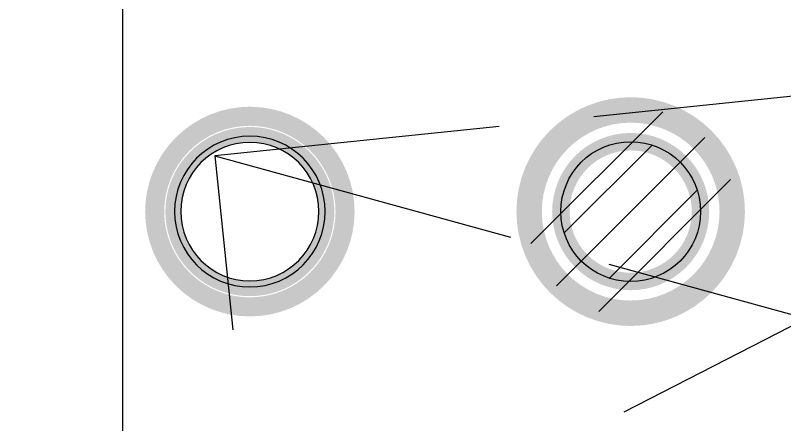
# Model space of a CAD drawing. Header units: inches. Extents: x 0 to 1813292486, y 0 to 3473589894.
# Drawn here: x 600651501 to 600652107, y 3473203610 to 3473203932 of the extents above; entities that cross this region are included whole.
import ezdxf
from ezdxf.enums import TextEntityAlignment as Align

# ---------------------------------------------------------------- set-up
doc = ezdxf.new("R2010")
doc.units = ezdxf.units.IN
doc.header["$LTSCALE"] = 1000
doc.header["$MEASUREMENT"] = 0
for name, color, linetype in [('A-Anno-Note', 241, 'Continuous'), ('AX-MALL-P02-200$0$A-Anno-Note', 241, 'Continuous'), ('AX-MALL-WALL-P02$0$A-Anno-Note', 241, 'Continuous'), ('AX-MALL-WALL-P02-QT$0$A-Detl-Patt', 8, 'Continuous'), ('AX-MALL-WALL-P02-QT$0$A-Detl-Thin', 131, 'Continuous'), ('AX-MALL-WALL-P02-QT$0$A-Fixt', 81, 'Continuous'), ('AX-MALL-WALL-P02-QT$0$A-Wall', 2, 'Continuous'), ('AX-MALL-WALL-P02-QT$0$A-Wall-Patt', 13, 'Continuous'), ('PX-MALL-P02-LG$0$P-Airr-Pipe', 140, 'Continuous'), ('PX-MALL-P02-LG$0$P-Drain-Fldr', 4, 'Continuous'), ('PX-MALL-P02-LG$0$P-Drain-Fldr-ARCH', 161, 'Continuous'), ('PX-MALL-P02-LG$0$P-Drain-Fldr-W100', 4, 'Continuous'), ('PX-MALL-P02-LG$0$P-Drain-Fldr-W50', 4, 'Continuous'), ('PX-MALL-P02-LG$0$P-Pipe-Risr', 7, 'Continuous'), ('PX-MALL-P02-LG$0$P-Pipe-Risr-Arch', 6, 'Continuous'), ('PX-MALL-P02-LG$0$P-Pipe-Risr-W100', 6, 'Continuous'), ('PX-MALL-P02-LG$0$P-Pipe-Risr-W50', 6, 'Continuous')]:
    doc.layers.add(name, color=color, linetype=linetype)
doc.styles.add('PX-MALL-P02-LG$0$jzfz', font='gbenor.shx', dxfattribs={"bigfont": 'gbcbig.shx'})

# ---------------------------------------------------------------- blocks, each defined once
blk = doc.blocks.new('AX-MALL-WALL-P02-QT$0$tj')
at = {"layer": 'AX-MALL-WALL-P02-QT$0$A-Detl-Patt'}
h = blk.add_hatch(dxfattribs=at)
h.set_pattern_fill('STEEL', color=256, scale=100, angle=50.43184)
h.set_pattern_definition([(75, (-14278.2, 156289.83), (-153.340725, 41.087523), []), (75, (-14317.88, 156358.57), (-153.340725, 41.087523), [])])
edge = h.paths.add_edge_path()
edge.add_arc((274302.95, 370915.37), 354853.23, 270.9601094, 275.9513129)
edge.add_line((311095.32, 17974.67), (323404.29, 17664.9))
edge.add_arc((337498.59, -5423.03), 27049.98, 84.429647, 121.402457, ccw=False)
edge.add_line((340124.27, 21499.21), (352435.62, 23411.52))
edge.add_line((352435.62, 23411.52), (352460.33, 23263.57))
edge.add_arc((262948.98, 558936.34), 543099.99, 279.486523, 288.50533)
edge.add_line((435325.04, 43917.81), (435185.93, 44187.61))
edge.add_arc((262948.98, 558936.34), 542799.99, 279.5181655, 288.5004443, ccw=False)
edge.add_line((352706.54, 23608.96), (352681.73, 23756.89))
edge.add_line((352681.73, 23756.89), (340117.77, 21803.84))
edge.add_arc((337510.1, -5455.01), 27383.3, 84.535526, 121.202684)
edge.add_line((323323.71, 17967.02), (311085.76, 18275.01))
edge.add_arc((274273.81, 371474.54), 355112.69, 270.9641106, 275.9501262, ccw=False)
edge.add_line((280248.98, 16412.11), (280248.98, 16111.96))
blk = doc.blocks.new('AX-MALL-WALL-P02-QT$0$JB-AC(O)-Hide')
for p, q in [((-225, 175), (-450, 175)), ((-450, 175), (-450, 37.5)), ((-450, 175), (-225, 87.5)), ((150, 175), (-150, 175)), ((-150, 58.33), (0, 0)), ((-150, -58.33), (0, 0))]:
    blk.add_line(p, q)
blk = doc.blocks.new('AX-MALL-WALL-P02-QT')
at = {"layer": 'AX-MALL-WALL-P02-QT$0$A-Wall-Patt'}
h = blk.add_hatch(dxfattribs=at)
h.set_pattern_fill('普通砖', color=256, scale=200, style=0)
h.set_pattern_definition([(45, (0, 359), (-353.553532015, 353.553532015), [])])
h.paths.add_polyline_path([(600447033.26, 3473038706.65), (600447295.92, 3473038705.86), (600449753.85, 3473045303.81), (600449628.9, 3473045350.35), (600449531.52, 3473045279.92), (600447101.69, 3473038757.4)])
at = {"layer": 'AX-MALL-WALL-P02-QT$0$A-Wall'}
blk.add_line((600447295.92, 3473038705.86), (600449753.85, 3473045303.81), dxfattribs=at)
at = {"layer": 'AX-MALL-WALL-P02-QT$0$A-Detl-Thin', "rotation": 339.5681613091762}
blk.add_blockref('AX-MALL-WALL-P02-QT$0$tj', (600144118.7, 3473128496.29), dxfattribs=at)
at = {"layer": 'AX-MALL-WALL-P02-QT$0$A-Fixt', "rotation": 345.4703428157612}
blk.add_blockref('AX-MALL-WALL-P02-QT$0$JB-AC(O)-Hide', (600447910.54, 3473038814.26), dxfattribs=at)
blk = doc.blocks.new('AX-MALL-WALL-P02')
at = {"layer": 'AX-MALL-WALL-P02$0$A-Anno-Note'}
blk.add_blockref('AX-MALL-WALL-P02-QT', (0, 0), dxfattribs=at)
blk = doc.blocks.new('PX-MALL-P02-LG$0$P-Risr')
at = {"layer": 'PX-MALL-P02-LG$0$P-Pipe-Risr-W50'}
h = blk.add_hatch(color=0, dxfattribs=at)
edge = h.paths.add_edge_path()
edge.add_ellipse((0, 0), major_axis=(47.06, 47.06), ratio=1, start_angle=225, end_angle=405, ccw=False)
edge.add_ellipse((0, 0), major_axis=(47.06, 47.06), ratio=1, start_angle=133.9676, end_angle=225, ccw=False)
edge.add_line((-66.54, 1.2), (-54.44, 1.2))
edge.add_ellipse((0, 0), major_axis=(-38.5, 38.5), ratio=1, start_angle=43.73814, end_angle=135)
edge.add_ellipse((0, 0), major_axis=(38.5, 38.5), ratio=1, start_angle=225, end_angle=405)
edge.add_ellipse((0, 0), major_axis=(38.5, 38.5), ratio=1, start_angle=45, end_angle=133.73814)
edge.add_line((-54.44, 1.2), (-66.54, 1.2))
edge.add_ellipse((0, 0), major_axis=(-47.06, 47.06), ratio=1, start_angle=-45, end_angle=43.9676, ccw=False)
at = {"layer": 'PX-MALL-P02-LG$0$P-Pipe-Risr-Arch', "ltscale": 0.7}
blk.add_circle((0, 0), 59.29, dxfattribs=at)
at = {"layer": 'PX-MALL-P02-LG$0$P-Pipe-Risr-W100', "color": 0, "const_width": 15}
blk.add_lwpolyline([(-75, 0, 1), (75, 0, 1)], format="xyb", close=True, dxfattribs=at)
at = {"layer": 'PX-MALL-P02-LG$0$P-Pipe-Risr-W50'}
blk.add_circle((0, 0), 54.45, dxfattribs=at)
at = {"layer": 'PX-MALL-P02-LG$0$P-Pipe-Risr', "style": 'PX-MALL-P02-LG$0$jzfz', "width": 0.6, "flags": 1}
for tag, p in [('SYS-MARK', (0.33, -45.66)), ('RANGE', (0.33, -45.68))]:
    blk.add_attdef(tag, text='', height=0.0156, dxfattribs=at).set_placement(p, align=Align.MIDDLE)
blk = doc.blocks.new('PX-MALL-P02-LG$0$A$C5A9C1854')
at = {"layer": 'PX-MALL-P02-LG$0$P-Drain-Fldr-W50', "ltscale": 0.7}
for p, q in [((52.37, -16.82), (-16.82, 52.37)), ((38.89, -38.89), (-38.89, 38.89)), ((16.82, -52.37), (-52.37, 16.82))]:
    blk.add_line(p, q, dxfattribs=at)
at = {"layer": 'PX-MALL-P02-LG$0$P-Drain-Fldr-W50', "ltscale": 0.7, "const_width": 13.75}
blk.add_lwpolyline([(-55, 0, 1), (55, 0, 1)], format="xyb", close=True, dxfattribs=at)
blk = doc.blocks.new('PX-MALL-P02-LG$0$A$C7D2520B3')
at = {"layer": 'PX-MALL-P02-LG$0$P-Drain-Fldr', "ltscale": 0.7}
for p, q in [((78.55, -25.22), (-25.22, 78.55)), ((58.34, -58.34), (-58.34, 58.34)), ((25.22, -78.55), (-78.55, 25.22))]:
    blk.add_line(p, q, dxfattribs=at)
at = {"layer": 'PX-MALL-P02-LG$0$P-Drain-Fldr', "ltscale": 0.7, "const_width": 20}
blk.add_lwpolyline([(0, -80, 1), (0, 80, 1)], format="xyb", close=True, dxfattribs=at)
blk = doc.blocks.new('PX-MALL-P02-LG$0$A$C2257314B')
at = {"layer": 'PX-MALL-P02-LG$0$P-Drain-Fldr-ARCH', "ltscale": 0.7}
for p, q in [((52.37, -16.82), (-16.82, 52.37)), ((38.89, -38.89), (-38.89, 38.89)), ((16.82, -52.37), (-52.37, 16.82))]:
    blk.add_line(p, q, dxfattribs=at)
for start, end in [(0, 180), (180, 0)]:
    blk.add_arc((0, 0), 55, start, end, dxfattribs=at)
blk = doc.blocks.new('PX-MALL-P02-LG$0$P-Drain-Fldr')
blk.add_blockref('PX-MALL-P02-LG$0$A$C2257314B', (0, 0))
at = {"layer": 'PX-MALL-P02-LG$0$P-Drain-Fldr-W100'}
blk.add_blockref('PX-MALL-P02-LG$0$A$C7D2520B3', (0, 0), dxfattribs=at)
at = {"layer": 'PX-MALL-P02-LG$0$P-Drain-Fldr-W50'}
blk.add_blockref('PX-MALL-P02-LG$0$A$C5A9C1854', (0, 0), dxfattribs=at)
blk = doc.blocks.new('PX-MALL-P02-LG')
at = {"layer": 'PX-MALL-P02-LG$0$P-Airr-Pipe', "xscale": -1, "rotation": 69.56816130750386}
blk.add_blockref('PX-MALL-P02-LG$0$P-Risr', (600447529.32, 3473039045.95), dxfattribs=at)
at = {"layer": 'PX-MALL-P02-LG$0$P-Drain-Fldr', "xscale": -0.9999999999999991, "rotation": 339.5681613075038}
blk.add_blockref('PX-MALL-P02-LG$0$P-Drain-Fldr', (600447810.45, 3473038941.22), dxfattribs=at)
blk = doc.blocks.new('AX-MALL-P02-200')
at = {"layer": 'AX-MALL-P02-200$0$A-Anno-Note'}
blk.add_blockref('AX-MALL-WALL-P02', (0, 0), dxfattribs=at)
blk.add_blockref('PX-MALL-P02-LG', (0, 0), dxfattribs=at)

msp = doc.modelspace()

# ---------------------------------------------------------------- block references
at = {"layer": 'A-Anno-Note', "rotation": 20.43183869077545}
msp.add_blockref('AX-MALL-P02-200', (1250392458.53, 9048125.68), dxfattribs=at)

doc.saveas('drawing.dxf')
